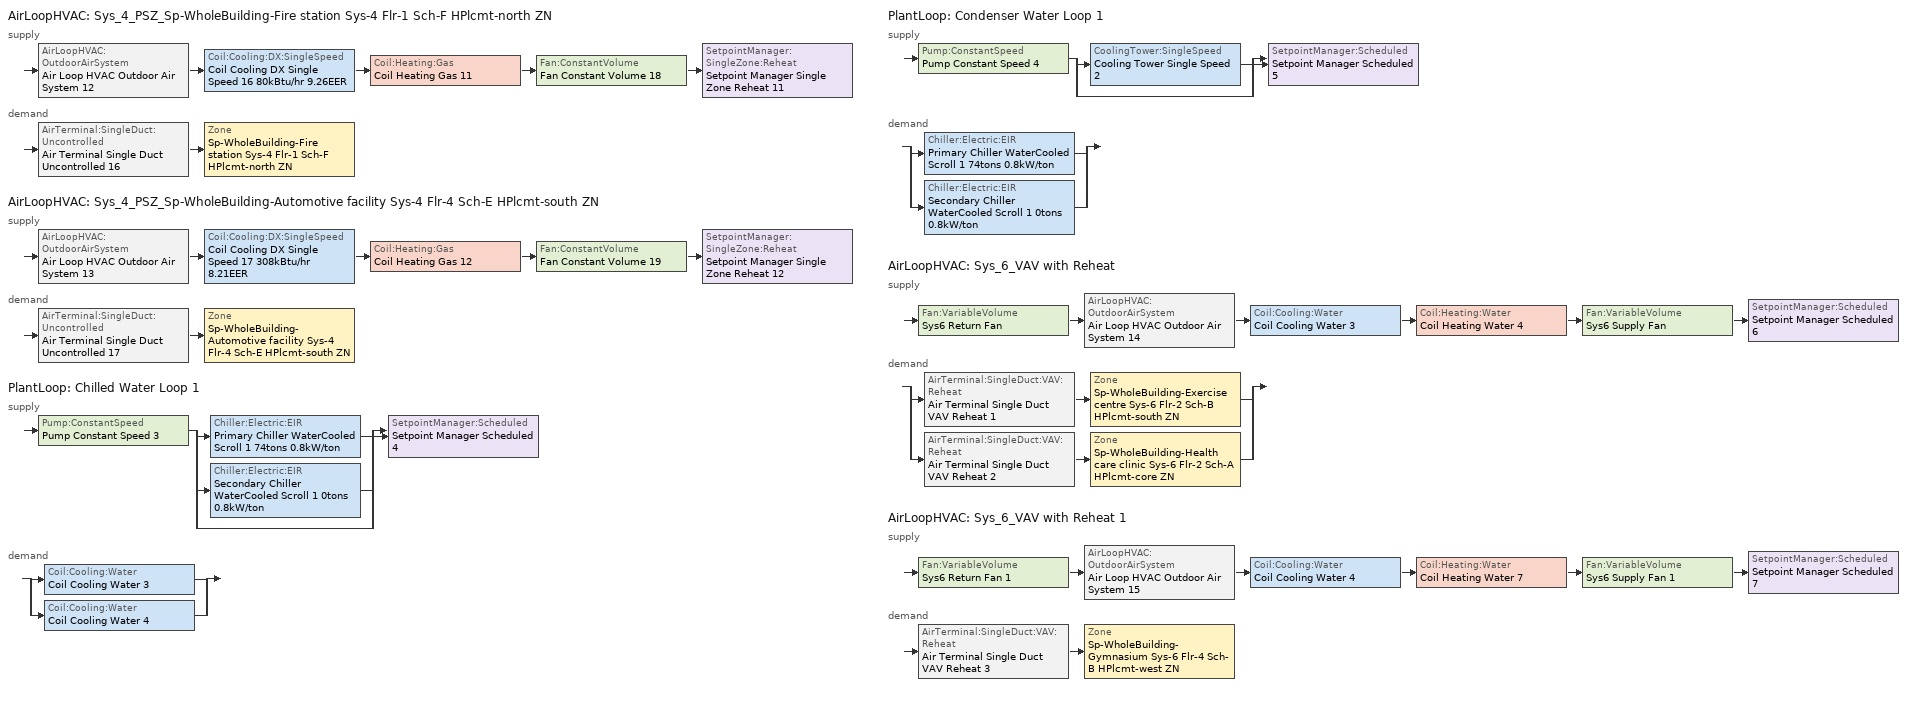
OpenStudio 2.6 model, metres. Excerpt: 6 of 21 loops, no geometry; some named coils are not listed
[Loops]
AirLoopHVAC 'Sys_4_PSZ_Sp-WholeBuilding-Fire station Sys-4 Flr-1 Sch-F HPlcmt-north ZN'
 supply: AirLoopHVAC:OutdoorAirSystem 'Air Loop HVAC Outdoor Air System 12' > Coil:Cooling:DX:SingleSpeed 'Coil Cooling DX Single Speed 16 80kBtu/hr 9.26EER' > Coil:Heating:Gas 'Coil Heating Gas 11' > Fan:ConstantVolume 'Fan Constant Volume 18' > SetpointManager:SingleZone:Reheat 'Setpoint Manager Single Zone Reheat 11'
 demand: AirTerminal:SingleDuct:Uncontrolled 'Air Terminal Single Duct Uncontrolled 16' > Zone 'Sp-WholeBuilding-Fire station Sys-4 Flr-1 Sch-F HPlcmt-north ZN'
AirLoopHVAC 'Sys_4_PSZ_Sp-WholeBuilding-Automotive facility Sys-4 Flr-4 Sch-E HPlcmt-south ZN'
 supply: AirLoopHVAC:OutdoorAirSystem 'Air Loop HVAC Outdoor Air System 13' > Coil:Cooling:DX:SingleSpeed 'Coil Cooling DX Single Speed 17 308kBtu/hr 8.21EER' > Coil:Heating:Gas 'Coil Heating Gas 12' > Fan:ConstantVolume 'Fan Constant Volume 19' > SetpointManager:SingleZone:Reheat 'Setpoint Manager Single Zone Reheat 12'
 demand: AirTerminal:SingleDuct:Uncontrolled 'Air Terminal Single Duct Uncontrolled 17' > Zone 'Sp-WholeBuilding-Automotive facility Sys-4 Flr-4 Sch-E HPlcmt-south ZN'
PlantLoop 'Chilled Water Loop 1'
 supply: Pump:ConstantSpeed 'Pump Constant Speed 3' > split
  | Chiller:Electric:EIR 'Primary Chiller WaterCooled Scroll 1 74tons 0.8kW/ton'
  | Chiller:Electric:EIR 'Secondary Chiller WaterCooled Scroll 1 0tons 0.8kW/ton'
  | bypass
  join > SetpointManager:Scheduled 'Setpoint Manager Scheduled 4'
 demand: split
  | Coil:Cooling:Water 'Coil Cooling Water 3'
  | Coil:Cooling:Water 'Coil Cooling Water 4'
PlantLoop 'Condenser Water Loop 1'
 supply: Pump:ConstantSpeed 'Pump Constant Speed 4' > split
  | CoolingTower:SingleSpeed 'Cooling Tower Single Speed 2'
  | bypass
  join > SetpointManager:Scheduled 'Setpoint Manager Scheduled 5'
 demand: split
  | Chiller:Electric:EIR 'Primary Chiller WaterCooled Scroll 1 74tons 0.8kW/ton'
  | Chiller:Electric:EIR 'Secondary Chiller WaterCooled Scroll 1 0tons 0.8kW/ton'
AirLoopHVAC 'Sys_6_VAV with Reheat'
 supply: Fan:VariableVolume 'Sys6 Return Fan' > AirLoopHVAC:OutdoorAirSystem 'Air Loop HVAC Outdoor Air System 14' > Coil:Cooling:Water 'Coil Cooling Water 3' > Coil:Heating:Water 'Coil Heating Water 4' > Fan:VariableVolume 'Sys6 Supply Fan' > SetpointManager:Scheduled 'Setpoint Manager Scheduled 6'
 demand: split
  | AirTerminal:SingleDuct:VAV:Reheat 'Air Terminal Single Duct VAV Reheat 1' > Zone 'Sp-WholeBuilding-Exercise centre Sys-6 Flr-2 Sch-B HPlcmt-south ZN'
  | AirTerminal:SingleDuct:VAV:Reheat 'Air Terminal Single Duct VAV Reheat 2' > Zone 'Sp-WholeBuilding-Health care clinic Sys-6 Flr-2 Sch-A HPlcmt-core ZN'
AirLoopHVAC 'Sys_6_VAV with Reheat 1'
 supply: Fan:VariableVolume 'Sys6 Return Fan 1' > AirLoopHVAC:OutdoorAirSystem 'Air Loop HVAC Outdoor Air System 15' > Coil:Cooling:Water 'Coil Cooling Water 4' > Coil:Heating:Water 'Coil Heating Water 7' > Fan:VariableVolume 'Sys6 Supply Fan 1' > SetpointManager:Scheduled 'Setpoint Manager Scheduled 7'
 demand: AirTerminal:SingleDuct:VAV:Reheat 'Air Terminal Single Duct VAV Reheat 3' > Zone 'Sp-WholeBuilding-Gymnasium Sys-6 Flr-4 Sch-B HPlcmt-west ZN'
[Sizing:Zone] Zone Cooling Design Supply Air Temperature Input Method=SupplyAirTemperature; Zone Cooling Design Supply Air Temperature {C}=13; Zone Cooling Design Supply Air Temperature Difference {deltaC}=11.11; Zone Heating Design Supply Air Temperature Input Method=SupplyAirTemperature; Zone Heating Design Supply Air Temperature {C}=43; Zone Heating Design Supply Air Temperature Difference {deltaC}=11.11; Zone Cooling Design Supply Air Humidity Ratio {kg-H2O/kg-air}=0.0085; Zone Heating Design Supply Air Humidity Ratio {kg-H2O/kg-air}=0.008; Zone Heating Sizing Factor=1.3; Zone Cooling Sizing Factor=1.1; Cooling Design Air Flow Method=DesignDay; Heating Design Air Flow Method=DesignDay; Account for Dedicated Outdoor Air System=No; Dedicated Outdoor Air System Control Strategy=NeutralSupplyAir; Dedicated Outdoor Air Low Setpoint Temperature for Design {C}=autosize; Dedicated Outdoor Air High Setpoint Temperature for Design {C}=autosize
Sp-WholeBuilding-Fire station Sys-4 Flr-1 Sch-F HPlcmt-north ZN; Sp-WholeBuilding-Automotive facility Sys-4 Flr-4 Sch-E HPlcmt-south ZN; Sp-WholeBuilding-Health care clinic Sys-6 Flr-2 Sch-A HPlcmt-core ZN; Sp-WholeBuilding-Exercise centre Sys-6 Flr-2 Sch-B HPlcmt-south ZN; Sp-WholeBuilding-Gymnasium Sys-6 Flr-4 Sch-B HPlcmt-west ZN
[Zone equipment]
Sp-WholeBuilding-Fire station Sys-4 Flr-1 Sch-F HPlcmt-north ZN: Air Terminal Single Duct Uncontrolled 16, Zone HVAC Baseboard Convective Water 14
Sp-WholeBuilding-Automotive facility Sys-4 Flr-4 Sch-E HPlcmt-south ZN: Air Terminal Single Duct Uncontrolled 17, Zone HVAC Baseboard Convective Water 15
Sp-WholeBuilding-Health care clinic Sys-6 Flr-2 Sch-A HPlcmt-core ZN: Air Terminal Single Duct VAV Reheat 2, Zone HVAC Baseboard Convective Water 17
Sp-WholeBuilding-Exercise centre Sys-6 Flr-2 Sch-B HPlcmt-south ZN: Air Terminal Single Duct VAV Reheat 1, Zone HVAC Baseboard Convective Water 16
Sp-WholeBuilding-Gymnasium Sys-6 Flr-4 Sch-B HPlcmt-west ZN: Air Terminal Single Duct VAV Reheat 3, Zone HVAC Baseboard Convective Water 18
[PlantLoop] Glycol Concentration=0; Plant Loop Volume {m3}=Autocalculate; Load Distribution Scheme=Optimal
Chilled Water Loop 1; Condenser Water Loop 1
[Sizing:Plant] Loop Design Temperature Difference {deltaC}=6; Sizing Option=NonCoincident; Zone Timesteps in Averaging Window=1; Coincident Sizing Factor Mode=None
Name | Loop Type | Design Loop Exit Temperature {C}
Chilled Water Loop 1 | Cooling | 7
Condenser Water Loop 1 | Condenser | 29
[AirLoopHVAC] Design Supply Air Flow Rate {m3/s}=AutoSize
Name | Availability Schedule
Sys_4_PSZ_Sp-WholeBuilding-Fire station Sys-4 Flr-1 Sch-F HPlcmt-north ZN | Sys_4_PSZ_Sp-WholeBuilding-Fire station Sys-4 Flr-1 Sch-F HPlcmt-north ZN Occ Sch
Sys_4_PSZ_Sp-WholeBuilding-Automotive facility Sys-4 Flr-4 Sch-E HPlcmt-south ZN | Sys_4_PSZ_Sp-WholeBuilding-Automotive facility Sys-4 Flr-4 Sch-E HPlcmt-south ZN Occ Sch
Sys_6_VAV with Reheat | Sys_6_VAV with Reheat Occ Sch
Sys_6_VAV with Reheat 1 | Sys_6_VAV with Reheat 1 Occ Sch
[Sizing:System] Type of Load to Size On=Sensible; Design Outdoor Air Flow Rate {m3/s}=Autosize; Preheat Design Temperature {C}=7; Preheat Design Humidity Ratio {kg-H2O/kg-Air}=0.008; Precool Design Humidity Ratio {kg-H2O/kg-Air}=0.008; Central Cooling Design Supply Air Temperature {C}=13; Sizing Option=NonCoincident; 100% Outdoor Air in Cooling=No; 100% Outdoor Air in Heating=No; Central Cooling Design Supply Air Humidity Ratio {kg-H2O/kg-Air}=0.0085; Central Heating Design Supply Air Humidity Ratio {kg-H2O/kg-Air}=0.008; Cooling Design Air Flow Method=DesignDay; Cooling Design Air Flow Rate {m3/s}=0; Heating Design Air Flow Method=DesignDay; Heating Design Air Flow Rate {m3/s}=0; System Outdoor Air Method=ZoneSum; Zone Maximum Outdoor Air Fraction=1; Cooling Supply Air Flow Rate Per Floor Area {m3/s-m2}=0.00996765; Cooling Fraction of Autosized Cooling Supply Air Flow Rate=1; Cooling Supply Air Flow Rate Per Unit Cooling Capacity {m3/s-W}=3.94755e-05; Heating Supply Air Flow Rate Per Floor Area {m3/s-m2}=0.00996765; Heating Fraction of Autosized Heating Supply Air Flow Rate=1; Heating Fraction of Autosized Cooling Supply Air Flow Rate=1; Heating Supply Air Flow Rate Per Unit Heating Capacity {m3/s-W}=3.15882e-05; Cooling Design Capacity Method=CoolingDesignCapacity; Cooling Design Capacity {W}=autosize; Cooling Design Capacity Per Floor Area {W/m2}=234.7; Fraction of Autosized Cooling Design Capacity=1; Heating Design Capacity Method=HeatingDesignCapacity; Heating Design Capacity {W}=autosize; Heating Design Capacity Per Floor Area {W/m2}=157; Fraction of Autosized Heating Design Capacity=1; Central Cooling Capacity Control Method=OnOff
Name | Minimum System Air Flow Ratio | Precool Design Temperature {C} | Central Heating Design Supply Air Temperature {C}
Sys_4_PSZ_Sp-WholeBuilding-Fire station Sys-4 Flr-1 Sch-F HPlcmt-north ZN; Sys_4_PSZ_Sp-WholeBuilding-Automotive facility Sys-4 Flr-4 Sch-E HPlcmt-south ZN | 1 | 13 | 43
Sys_6_VAV with Reheat; Sys_6_VAV with Reheat 1 | 0.3 | 12.8 | 13.1
[Fan:ConstantVolume] Availability Schedule=Always On Discrete; Fan Efficiency=0.39975; Pressure Rise {Pa}=640; Maximum Flow Rate {m3/s}=AutoSize; Motor Efficiency=0.615
Fan Constant Volume 18; Fan Constant Volume 19
[Coil:Cooling:DX:SingleSpeed] Availability Schedule=Always On Discrete; Rated Total Cooling Capacity {W}=autosize; Rated Sensible Heat Ratio=autosize; Rated Air Flow Rate {m3/s}=autosize; Rated Evaporator Fan Power Per Volume Flow Rate {W/(m3/s)}=773.3; Total Cooling Capacity Function of Temperature Curve=DXCOOL-NECB2011-REF-CAPFT; Total Cooling Capacity Function of Flow Fraction Curve=DXCOOL-NECB2011-REF-CAPFFLOW; Energy Input Ratio Function of Temperature Curve=DXCOOL-NECB2011-REF-COOLEIRFT; Energy Input Ratio Function of Flow Fraction Curve=DXCOOL-NECB2011-REF-COOLEIRFFLOW; Part Load Fraction Correlation Curve=DXCOOL-NECB2011-REF-COOLPLFFPLR; Condenser Type=AirCooled; Evaporative Condenser Effectiveness=0; Evaporative Condenser Air Flow Rate {m3/s}=Autosize; Evaporative Condenser Pump Rated Power Consumption {W}=Autosize; Crankcase Heater Capacity {W}=0; Maximum Outdoor Dry-Bulb Temperature for Crankcase Heater Operation {C}=0; Basin Heater Capacity {W/K}=0; Basin Heater Setpoint Temperature {C}=10
Name | Rated COP {W/W}
Coil Cooling DX Single Speed 16 80kBtu/hr 9.26EER | 3.18769
Coil Cooling DX Single Speed 17 308kBtu/hr 8.21EER | 2.97344
[Controller:OutdoorAir] Minimum Outdoor Air Flow Rate {m3/s}=autosize; Maximum Outdoor Air Flow Rate {m3/s}=Autosize; Economizer Control Type=DifferentialEnthalpy; Economizer Control Action Type=ModulateFlow; Lockout Type=NoLockout; Minimum Limit Type=FixedMinimum; High Humidity Control=No; Heat Recovery Bypass Control Type=BypassWhenOAFlowGreaterThanMinimum
Name | Minimum Outdoor Air Schedule | Controller Mechanical Ventilation
Controller Outdoor Air 12 | Sys_4_PSZ_Sp-WholeBuilding-Fire station Sys-4 Flr-1 Sch-F HPlcmt-north ZN Occ Sch | Controller Mechanical Ventilation 12
Controller Outdoor Air 13 | Sys_4_PSZ_Sp-WholeBuilding-Automotive facility Sys-4 Flr-4 Sch-E HPlcmt-south ZN Occ Sch | Controller Mechanical Ventilation 13
Controller Outdoor Air 14 | Sys_6_VAV with Reheat Occ Sch | Controller Mechanical Ventilation 14
Controller Outdoor Air 15 | Sys_6_VAV with Reheat 1 Occ Sch | Controller Mechanical Ventilation 15
[Controller:MechanicalVentilation] Availability Schedule=Always On Discrete; System Outdoor Air Method=ZoneSum
Controller Mechanical Ventilation 12; Controller Mechanical Ventilation 13; Controller Mechanical Ventilation 14; Controller Mechanical Ventilation 15
[AirLoopHVAC:OutdoorAirSystem]
Name | Controller
Air Loop HVAC Outdoor Air System 12 | Controller Outdoor Air 12
Air Loop HVAC Outdoor Air System 13 | Controller Outdoor Air 13
Air Loop HVAC Outdoor Air System 14 | Controller Outdoor Air 14
Air Loop HVAC Outdoor Air System 15 | Controller Outdoor Air 15
[Controller:WaterCoil] Action=Reverse; Minimum Actuated Flow {m3/s}=0
Name | Water Coil
Controller Water Coil 7 | Coil Cooling Water 3
Controller Water Coil 11 | Coil Cooling Water 4
[SetpointManager:Scheduled] Control Variable=Temperature
Name | Schedule
Setpoint Manager Scheduled 4 | CHW Temp 1
Setpoint Manager Scheduled 5 | CW Temp 1
Setpoint Manager Scheduled 6 | Supply Air Temp
Setpoint Manager Scheduled 7 | Supply Air Temp 1
[AirTerminal:SingleDuct:Uncontrolled] Availability Schedule=Always On Discrete; Maximum Air Flow Rate {m3/s}=AutoSize
Air Terminal Single Duct Uncontrolled 16; Air Terminal Single Duct Uncontrolled 17
[Pump:ConstantSpeed] Rated Flow Rate {m3/s}=autosize; Rated Pump Head {Pa}=179352; Rated Power Consumption {W}=autosize; Fraction of Motor Inefficiencies to Fluid Stream=0; Pump Control Type=Intermittent; Design Power Sizing Method=PowerPerFlowPerPressure; Design Electric Power per Unit Flow Rate {W/(m3/s)}=348701.1; Design Shaft Power per Unit Flow Rate per Unit Head {W-s/m3-Pa}=1.28205
Name | Motor Efficiency
Pump Constant Speed 3 | 0.895
Pump Constant Speed 4 | 0.917
[Chiller:Electric:EIR] Reference COP {W/W}=4.5032; Cooling Capacity Function of Temperature Curve=WaterCooled_Scroll_CAPFT_NECB2011; Electric Input to Cooling Output Ratio Function of Temperature Curve=WaterCooled_Scroll_EIRFT_NECB2011; Electric Input to Cooling Output Ratio Function of Part Load Ratio Curve=WaterCooled_Scroll_EIRFPLR_NECB2011; Minimum Part Load Ratio=0.25; Minimum Unloading Ratio=0.25; Condenser Type=WaterCooled; Chiller Flow Mode=LeavingSetpointModulated; Design Heat Recovery Water Flow Rate {m3/s}=0; Sizing Factor=1; Basin Heater Capacity {W/K}=0; Basin Heater Setpoint Temperature {C}=10
Name | Reference Capacity {W}
Primary Chiller WaterCooled Scroll 1 74tons 0.8kW/ton | 260574
Secondary Chiller WaterCooled Scroll 1 0tons 0.8kW/ton | 0.001
[CoolingTower:SingleSpeed]
Cooling Tower Single Speed 2: Design Water Flow Rate {m3/s}=autosize; Design Air Flow Rate {m3/s}=autosize; Fan Power at Design Air Flow Rate {W}=4139.69; U-Factor Times Area Value at Design Air Flow Rate {W/K}=autosize; Air Flow Rate in Free Convection Regime {m3/s}=autosize; U-Factor Times Area Value at Free Convection Air Flow Rate {W/K}=autosize; Performance Input Method=UFactorTimesAreaAndDesignWaterFlowRate; Free Convection Capacity {W}=0; Basin Heater Capacity {W/K}=0; Evaporation Loss Mode=LossFactor; Evaporation Loss Factor {percent/K}=0.2; Drift Loss Percent {percent}=0.008; Blowdown Calculation Mode=ConcentrationRatio; Blowdown Concentration Ratio=3; Capacity Control=FanCycling; Number of Cells=1; Cell Control=MinimalCell; Cell Minimum  Water Flow Rate Fraction=0.33; Cell Maximum Water Flow Rate Fraction=2.5; Sizing Factor=1; Free Convection Air Flow Rate Sizing Factor=0.1; Free Convection U-Factor Times Area Value Sizing Factor=0.1; Heat Rejection Capacity and Nominal Capacity Sizing Ratio=1.25; Free Convection Nominal Capacity Sizing Factor=0.1; Design Inlet Air Dry-Bulb Temperature {C}=35; Design Inlet Air Wet-Bulb Temperature {C}=24; Design Approach Temperature {deltaC}=5; Design Range Temperature {deltaC}=6
[Coil:Heating:Gas] Availability Schedule=Always On Discrete; Gas Burner Efficiency=0.81; Nominal Capacity {W}=AutoSize; Parasitic Electric Load {W}=0; Part Load Fraction Correlation Curve=FURNACE-EFFPLR-NECB2011; Parasitic Gas Load {W}=0
Coil Heating Gas 11; Coil Heating Gas 12
[SetpointManager:SingleZone:Reheat] Minimum Supply Air Temperature {C}=13; Maximum Supply Air Temperature {C}=43
Name | Control Zone
Setpoint Manager Single Zone Reheat 11 | Sp-WholeBuilding-Fire station Sys-4 Flr-1 Sch-F HPlcmt-north ZN
Setpoint Manager Single Zone Reheat 12 | Sp-WholeBuilding-Automotive facility Sys-4 Flr-4 Sch-E HPlcmt-south ZN
[Coil:Cooling:Water] Availability Schedule=Always On Discrete
Coil Cooling Water 3; Coil Cooling Water 4
[Fan:VariableVolume] Availability Schedule=Always On Discrete; Maximum Flow Rate {m3/s}=Autosize; Fan Power Minimum Flow Rate Input Method=Fraction; Fan Power Minimum Air Flow Rate {m3/s}=0; Motor In Airstream Fraction=1; Fan Power Coefficient 5=0
Name | Fan Efficiency | Pressure Rise {Pa} | Fan Power Minimum Flow Fraction | Motor Efficiency | Fan Power Coefficient 1 | Fan Power Coefficient 2 | Fan Power Coefficient 3 | Fan Power Coefficient 4
Sys6 Supply Fan | 0.549965 | 1000 | 0.5 | 0.8461 | -4.1457 | 16.803 | -19.471 | 7.8488
Sys6 Return Fan; Sys6 Return Fan 1 | 0.299975 | 250 | 0.68 | 0.4615 | -2.4176 | 9.5874 | -11.559 | 5.4009
Sys6 Supply Fan 1 | 0.549965 | 1000 | 0.68 | 0.8461 | -2.4176 | 9.5874 | -11.559 | 5.4009
[AirTerminal:SingleDuct:VAV:Reheat] Availability Schedule=Always On Discrete; Maximum Air Flow Rate {m3/s}=AutoSize; Zone Minimum Air Flow Input Method=Constant; Constant Minimum Air Flow Fraction=0.3; Maximum Hot Water or Steam Flow Rate {m3/s}=AutoSize; Minimum Hot Water or Steam Flow Rate {m3/s}=0; Convergence Tolerance=0.001; Damper Heating Action=Normal; Maximum Flow per Zone Floor Area During Reheat {m3/s-m2}=AutoSize; Maximum Reheat Air Temperature {C}=43; Control For Outdoor Air=No
Name | Fixed Minimum Air Flow Rate {m3/s} | Reheat Coil | Maximum Flow Fraction During Reheat
Air Terminal Single Duct VAV Reheat 1 | 3.75 | Coil Heating Water 5 | 0.5
Air Terminal Single Duct VAV Reheat 2 | 5 | Coil Heating Water 6 | 0.5
Air Terminal Single Duct VAV Reheat 3 | 3.75 | Coil Heating Water 8 | AutoSize
[Schedule:Ruleset]
Name | Default Day Schedule | Summer Design Day Schedule | Winter Design Day Schedule
CHW Temp 1 | Schedule Day 8
CW Temp 1 | Schedule Day 9
Supply Air Temp | Supply Air Temp Default
Supply Air Temp 1 | Supply Air Temp Default 1
Sys_4_PSZ_Sp-WholeBuilding-Automotive facility Sys-4 Flr-4 Sch-E HPlcmt-south ZN Occ Sch | Sys_4_PSZ_Sp-WholeBuilding-Automotive facility Sys-4 Flr-4 Sch-E HPlcmt-south ZN Occ Sch Default | Sys_4_PSZ_Sp-WholeBuilding-Automotive facility Sys-4 Flr-4 Sch-E HPlcmt-south ZN Occ Sch Summer Design Day | Sys_4_PSZ_Sp-WholeBuilding-Automotive facility Sys-4 Flr-4 Sch-E HPlcmt-south ZN Occ Sch Winter Design Day
Sys_4_PSZ_Sp-WholeBuilding-Fire station Sys-4 Flr-1 Sch-F HPlcmt-north ZN Occ Sch | Sys_4_PSZ_Sp-WholeBuilding-Fire station Sys-4 Flr-1 Sch-F HPlcmt-north ZN Occ Sch Default | Sys_4_PSZ_Sp-WholeBuilding-Fire station Sys-4 Flr-1 Sch-F HPlcmt-north ZN Occ Sch Summer Design Day | Sys_4_PSZ_Sp-WholeBuilding-Fire station Sys-4 Flr-1 Sch-F HPlcmt-north ZN Occ Sch Winter Design Day
Sys_6_VAV with Reheat Occ Sch | Sys_6_VAV with Reheat Occ Sch Default | Sys_6_VAV with Reheat Occ Sch Summer Design Day | Sys_6_VAV with Reheat Occ Sch Winter Design Day
Sys_6_VAV with Reheat 1 Occ Sch | Sys_6_VAV with Reheat 1 Occ Sch Default | Sys_6_VAV with Reheat 1 Occ Sch Summer Design Day | Sys_6_VAV with Reheat 1 Occ Sch Winter Design Day
[Schedule:Day]
Schedule Day 8; wkdCHW Temp 3; satCHW Temp 3; sunCHW Temp 3: 1, 0, 7, 2, 0, 7, 3, 0, 7, 4, 0, 7, 5, 0, 7, 6, 0, 7, 7, 0, 7, 8, 0, 7, 9, 0, 7, 10, 0, 7, 11, 0, 7, 12, 0, 7, 13, 0, 7, 14, 0, 7, 15, 0, 7, 16, 0, 7, 17, 0, 7, 18, 0, 7, 19, 0, 7, 20, 0, 7, 21, 0, 7, 22, 0, 7, 23, 0, 7, 24, 0, 7
Schedule Day 9; wkdCW Temp 3; satCW Temp 3; sunCW Temp 3: 1, 0, 29, 2, 0, 29, 3, 0, 29, 4, 0, 29, 5, 0, 29, 6, 0, 29, 7, 0, 29, 8, 0, 29, 9, 0, 29, 10, 0, 29, 11, 0, 29, 12, 0, 29, 13, 0, 29, 14, 0, 29, 15, 0, 29, 16, 0, 29, 17, 0, 29, 18, 0, 29, 19, 0, 29, 20, 0, 29, 21, 0, 29, 22, 0, 29, 23, 0, 29, 24, 0, 29
Supply Air Temp Default; Supply Air Temp Default 1: 24, 0, 13
Sys_4_PSZ_Sp-WholeBuilding-Automotive facility Sys-4 Flr-4 Sch-E HPlcmt-south ZN Occ Sch Default; Sys_4_PSZ_Sp-WholeBuilding-Automotive facility Sys-4 Flr-4 Sch-E HPlcmt-south ZN Occ Sch Winter Design Day; Sys_4_PSZ_Sp-WholeBuilding-Automotive facility Sys-4 Flr-4 Sch-E HPlcmt-south ZN Occ Sch Summer Design Day; Sys_4_PSZ_Sp-WholeBuilding-Fire station Sys-4 Flr-1 Sch-F HPlcmt-north ZN Occ Sch Default; Sys_4_PSZ_Sp-WholeBuilding-Fire station Sys-4 Flr-1 Sch-F HPlcmt-north ZN Occ Sch Winter Design Day; Sys_4_PSZ_Sp-WholeBuilding-Fire station Sys-4 Flr-1 Sch-F HPlcmt-north ZN Occ Sch Summer Design Day; Sys_6_VAV with Reheat Occ Sch Default; Sys_6_VAV with Reheat Occ Sch Winter Design Day; Sys_6_VAV with Reheat Occ Sch Summer Design Day; Sys_6_VAV with Reheat 1 Occ Sch Default; Sys_6_VAV with Reheat 1 Occ Sch Winter Design Day; Sys_6_VAV with Reheat 1 Occ Sch Summer Design Day: 24, 0, 1
Sys_4_PSZ_Sp-WholeBuilding-Automotive facility Sys-4 Flr-4 Sch-E HPlcmt-south ZN Occ Sch Monday; Sys_4_PSZ_Sp-WholeBuilding-Automotive facility Sys-4 Flr-4 Sch-E HPlcmt-south ZN Occ Sch Tuesday; Sys_4_PSZ_Sp-WholeBuilding-Automotive facility Sys-4 Flr-4 Sch-E HPlcmt-south ZN Occ Sch Wednesday; Sys_4_PSZ_Sp-WholeBuilding-Automotive facility Sys-4 Flr-4 Sch-E HPlcmt-south ZN Occ Sch Thursday; Sys_4_PSZ_Sp-WholeBuilding-Automotive facility Sys-4 Flr-4 Sch-E HPlcmt-south ZN Occ Sch Friday: 8, 0, 0, 19, 0, 1, 24, 0, 0
Sys_4_PSZ_Sp-WholeBuilding-Automotive facility Sys-4 Flr-4 Sch-E HPlcmt-south ZN Occ Sch Saturday: 9, 0, 0, 13, 0, 1, 24, 0, 0
Sys_4_PSZ_Sp-WholeBuilding-Automotive facility Sys-4 Flr-4 Sch-E HPlcmt-south ZN Occ Sch Sunday: 24, 0, 0
Sys_4_PSZ_Sp-WholeBuilding-Fire station Sys-4 Flr-1 Sch-F HPlcmt-north ZN Occ Sch Monday; Sys_4_PSZ_Sp-WholeBuilding-Fire station Sys-4 Flr-1 Sch-F HPlcmt-north ZN Occ Sch Tuesday; Sys_4_PSZ_Sp-WholeBuilding-Fire station Sys-4 Flr-1 Sch-F HPlcmt-north ZN Occ Sch Wednesday; Sys_4_PSZ_Sp-WholeBuilding-Fire station Sys-4 Flr-1 Sch-F HPlcmt-north ZN Occ Sch Thursday; Sys_4_PSZ_Sp-WholeBuilding-Fire station Sys-4 Flr-1 Sch-F HPlcmt-north ZN Occ Sch Friday; Sys_4_PSZ_Sp-WholeBuilding-Fire station Sys-4 Flr-1 Sch-F HPlcmt-north ZN Occ Sch Saturday; Sys_4_PSZ_Sp-WholeBuilding-Fire station Sys-4 Flr-1 Sch-F HPlcmt-north ZN Occ Sch Sunday: 10, 0, 1, 16, 0, 0, 24, 0, 1
Sys_6_VAV with Reheat Occ Sch Monday; Sys_6_VAV with Reheat Occ Sch Tuesday; Sys_6_VAV with Reheat Occ Sch Wednesday; Sys_6_VAV with Reheat Occ Sch Thursday; Sys_6_VAV with Reheat Occ Sch Friday: 1, 0, 1, 8, 0, 0, 24, 0, 1
Sys_6_VAV with Reheat Occ Sch Saturday: 2, 0, 1, 11, 0, 0, 15, 0, 1, 17, 0, 0, 24, 0, 1
Sys_6_VAV with Reheat Occ Sch Sunday: 1, 0, 0, 2, 0, 1, 11, 0, 0, 15, 0, 1, 18, 0, 0, 23, 0, 1, 24, 0, 0
Sys_6_VAV with Reheat 1 Occ Sch Monday; Sys_6_VAV with Reheat 1 Occ Sch Tuesday; Sys_6_VAV with Reheat 1 Occ Sch Wednesday; Sys_6_VAV with Reheat 1 Occ Sch Thursday; Sys_6_VAV with Reheat 1 Occ Sch Friday: 1, 0, 1, 10, 0, 0, 24, 0, 1
Sys_6_VAV with Reheat 1 Occ Sch Saturday: 2, 0, 1, 10, 0, 0, 24, 0, 1
Sys_6_VAV with Reheat 1 Occ Sch Sunday: 1, 0, 0, 2, 0, 1, 11, 0, 0, 23, 0, 1, 24, 0, 0
[Schedule:Rule] Date Specification Type=DateRange; Start Month=1; Start Day=1; End Month=12
Name | Schedule Ruleset | Rule Order | Day Schedule | Apply Sunday | Apply Monday | Apply Tuesday | Apply Wednesday | Apply Thursday | Apply Friday | Apply Saturday | End Day
wkdCHW Temp rule 1 | CHW Temp 1 | 2 | wkdCHW Temp 3 | No | Yes | Yes | Yes | Yes | Yes | No | 31
satCHW Temprule 1 | CHW Temp 1 | 1 | satCHW Temp 3 | No | No | No | No | No | No | Yes | 31
sunCHW Temprule 1 | CHW Temp 1 | 0 | sunCHW Temp 3 | Yes | No | No | No | No | No | No | 31
wkdCW Temp rule 1 | CW Temp 1 | 2 | wkdCW Temp 3 | No | Yes | Yes | Yes | Yes | Yes | No | 31
satCW Temprule 1 | CW Temp 1 | 1 | satCW Temp 3 | No | No | No | No | No | No | Yes | 31
sunCW Temprule 1 | CW Temp 1 | 0 | sunCW Temp 3 | Yes | No | No | No | No | No | No | 31
Sys_4_PSZ_Sp-WholeBuilding-Automotive facility Sys-4 Flr-4 Sch-E HPlcmt-south ZN Occ Sch Monday Rule | Sys_4_PSZ_Sp-WholeBuilding-Automotive facility Sys-4 Flr-4 Sch-E HPlcmt-south ZN Occ Sch | 6 | Sys_4_PSZ_Sp-WholeBuilding-Automotive facility Sys-4 Flr-4 Sch-E HPlcmt-south ZN Occ Sch Monday |  | Yes |  |  |  |  |  | 25
Sys_4_PSZ_Sp-WholeBuilding-Automotive facility Sys-4 Flr-4 Sch-E HPlcmt-south ZN Occ Sch Tuesday Rule | Sys_4_PSZ_Sp-WholeBuilding-Automotive facility Sys-4 Flr-4 Sch-E HPlcmt-south ZN Occ Sch | 5 | Sys_4_PSZ_Sp-WholeBuilding-Automotive facility Sys-4 Flr-4 Sch-E HPlcmt-south ZN Occ Sch Tuesday |  |  | Yes |  |  |  |  | 26
Sys_4_PSZ_Sp-WholeBuilding-Automotive facility Sys-4 Flr-4 Sch-E HPlcmt-south ZN Occ Sch Wednesday Rule | Sys_4_PSZ_Sp-WholeBuilding-Automotive facility Sys-4 Flr-4 Sch-E HPlcmt-south ZN Occ Sch | 4 | Sys_4_PSZ_Sp-WholeBuilding-Automotive facility Sys-4 Flr-4 Sch-E HPlcmt-south ZN Occ Sch Wednesday |  |  |  | Yes |  |  |  | 27
Sys_4_PSZ_Sp-WholeBuilding-Automotive facility Sys-4 Flr-4 Sch-E HPlcmt-south ZN Occ Sch Thursday Rule | Sys_4_PSZ_Sp-WholeBuilding-Automotive facility Sys-4 Flr-4 Sch-E HPlcmt-south ZN Occ Sch | 3 | Sys_4_PSZ_Sp-WholeBuilding-Automotive facility Sys-4 Flr-4 Sch-E HPlcmt-south ZN Occ Sch Thursday |  |  |  |  | Yes |  |  | 28
Sys_4_PSZ_Sp-WholeBuilding-Automotive facility Sys-4 Flr-4 Sch-E HPlcmt-south ZN Occ Sch Friday Rule | Sys_4_PSZ_Sp-WholeBuilding-Automotive facility Sys-4 Flr-4 Sch-E HPlcmt-south ZN Occ Sch | 2 | Sys_4_PSZ_Sp-WholeBuilding-Automotive facility Sys-4 Flr-4 Sch-E HPlcmt-south ZN Occ Sch Friday |  |  |  |  |  | Yes |  | 29
Sys_4_PSZ_Sp-WholeBuilding-Automotive facility Sys-4 Flr-4 Sch-E HPlcmt-south ZN Occ Sch Saturday Rule | Sys_4_PSZ_Sp-WholeBuilding-Automotive facility Sys-4 Flr-4 Sch-E HPlcmt-south ZN Occ Sch | 1 | Sys_4_PSZ_Sp-WholeBuilding-Automotive facility Sys-4 Flr-4 Sch-E HPlcmt-south ZN Occ Sch Saturday |  |  |  |  |  |  | Yes | 30
Sys_4_PSZ_Sp-WholeBuilding-Automotive facility Sys-4 Flr-4 Sch-E HPlcmt-south ZN Occ Sch Sunday Rule | Sys_4_PSZ_Sp-WholeBuilding-Automotive facility Sys-4 Flr-4 Sch-E HPlcmt-south ZN Occ Sch | 0 | Sys_4_PSZ_Sp-WholeBuilding-Automotive facility Sys-4 Flr-4 Sch-E HPlcmt-south ZN Occ Sch Sunday | Yes |  |  |  |  |  |  | 31
Sys_4_PSZ_Sp-WholeBuilding-Fire station Sys-4 Flr-1 Sch-F HPlcmt-north ZN Occ Sch Monday Rule | Sys_4_PSZ_Sp-WholeBuilding-Fire station Sys-4 Flr-1 Sch-F HPlcmt-north ZN Occ Sch | 6 | Sys_4_PSZ_Sp-WholeBuilding-Fire station Sys-4 Flr-1 Sch-F HPlcmt-north ZN Occ Sch Monday |  | Yes |  |  |  |  |  | 25
Sys_4_PSZ_Sp-WholeBuilding-Fire station Sys-4 Flr-1 Sch-F HPlcmt-north ZN Occ Sch Tuesday Rule | Sys_4_PSZ_Sp-WholeBuilding-Fire station Sys-4 Flr-1 Sch-F HPlcmt-north ZN Occ Sch | 5 | Sys_4_PSZ_Sp-WholeBuilding-Fire station Sys-4 Flr-1 Sch-F HPlcmt-north ZN Occ Sch Tuesday |  |  | Yes |  |  |  |  | 26
Sys_4_PSZ_Sp-WholeBuilding-Fire station Sys-4 Flr-1 Sch-F HPlcmt-north ZN Occ Sch Wednesday Rule | Sys_4_PSZ_Sp-WholeBuilding-Fire station Sys-4 Flr-1 Sch-F HPlcmt-north ZN Occ Sch | 4 | Sys_4_PSZ_Sp-WholeBuilding-Fire station Sys-4 Flr-1 Sch-F HPlcmt-north ZN Occ Sch Wednesday |  |  |  | Yes |  |  |  | 27
Sys_4_PSZ_Sp-WholeBuilding-Fire station Sys-4 Flr-1 Sch-F HPlcmt-north ZN Occ Sch Thursday Rule | Sys_4_PSZ_Sp-WholeBuilding-Fire station Sys-4 Flr-1 Sch-F HPlcmt-north ZN Occ Sch | 3 | Sys_4_PSZ_Sp-WholeBuilding-Fire station Sys-4 Flr-1 Sch-F HPlcmt-north ZN Occ Sch Thursday |  |  |  |  | Yes |  |  | 28
Sys_4_PSZ_Sp-WholeBuilding-Fire station Sys-4 Flr-1 Sch-F HPlcmt-north ZN Occ Sch Friday Rule | Sys_4_PSZ_Sp-WholeBuilding-Fire station Sys-4 Flr-1 Sch-F HPlcmt-north ZN Occ Sch | 2 | Sys_4_PSZ_Sp-WholeBuilding-Fire station Sys-4 Flr-1 Sch-F HPlcmt-north ZN Occ Sch Friday |  |  |  |  |  | Yes |  | 29
Sys_4_PSZ_Sp-WholeBuilding-Fire station Sys-4 Flr-1 Sch-F HPlcmt-north ZN Occ Sch Saturday Rule | Sys_4_PSZ_Sp-WholeBuilding-Fire station Sys-4 Flr-1 Sch-F HPlcmt-north ZN Occ Sch | 1 | Sys_4_PSZ_Sp-WholeBuilding-Fire station Sys-4 Flr-1 Sch-F HPlcmt-north ZN Occ Sch Saturday |  |  |  |  |  |  | Yes | 30
Sys_4_PSZ_Sp-WholeBuilding-Fire station Sys-4 Flr-1 Sch-F HPlcmt-north ZN Occ Sch Sunday Rule | Sys_4_PSZ_Sp-WholeBuilding-Fire station Sys-4 Flr-1 Sch-F HPlcmt-north ZN Occ Sch | 0 | Sys_4_PSZ_Sp-WholeBuilding-Fire station Sys-4 Flr-1 Sch-F HPlcmt-north ZN Occ Sch Sunday | Yes |  |  |  |  |  |  | 31
Sys_6_VAV with Reheat Occ Sch Monday Rule | Sys_6_VAV with Reheat Occ Sch | 6 | Sys_6_VAV with Reheat Occ Sch Monday |  | Yes |  |  |  |  |  | 25
Sys_6_VAV with Reheat Occ Sch Tuesday Rule | Sys_6_VAV with Reheat Occ Sch | 5 | Sys_6_VAV with Reheat Occ Sch Tuesday |  |  | Yes |  |  |  |  | 26
Sys_6_VAV with Reheat Occ Sch Wednesday Rule | Sys_6_VAV with Reheat Occ Sch | 4 | Sys_6_VAV with Reheat Occ Sch Wednesday |  |  |  | Yes |  |  |  | 27
Sys_6_VAV with Reheat Occ Sch Thursday Rule | Sys_6_VAV with Reheat Occ Sch | 3 | Sys_6_VAV with Reheat Occ Sch Thursday |  |  |  |  | Yes |  |  | 28
Sys_6_VAV with Reheat Occ Sch Friday Rule | Sys_6_VAV with Reheat Occ Sch | 2 | Sys_6_VAV with Reheat Occ Sch Friday |  |  |  |  |  | Yes |  | 29
Sys_6_VAV with Reheat Occ Sch Saturday Rule | Sys_6_VAV with Reheat Occ Sch | 1 | Sys_6_VAV with Reheat Occ Sch Saturday |  |  |  |  |  |  | Yes | 30
Sys_6_VAV with Reheat Occ Sch Sunday Rule | Sys_6_VAV with Reheat Occ Sch | 0 | Sys_6_VAV with Reheat Occ Sch Sunday | Yes |  |  |  |  |  |  | 31
Sys_6_VAV with Reheat 1 Occ Sch Monday Rule | Sys_6_VAV with Reheat 1 Occ Sch | 6 | Sys_6_VAV with Reheat 1 Occ Sch Monday |  | Yes |  |  |  |  |  | 25
Sys_6_VAV with Reheat 1 Occ Sch Tuesday Rule | Sys_6_VAV with Reheat 1 Occ Sch | 5 | Sys_6_VAV with Reheat 1 Occ Sch Tuesday |  |  | Yes |  |  |  |  | 26
Sys_6_VAV with Reheat 1 Occ Sch Wednesday Rule | Sys_6_VAV with Reheat 1 Occ Sch | 4 | Sys_6_VAV with Reheat 1 Occ Sch Wednesday |  |  |  | Yes |  |  |  | 27
Sys_6_VAV with Reheat 1 Occ Sch Thursday Rule | Sys_6_VAV with Reheat 1 Occ Sch | 3 | Sys_6_VAV with Reheat 1 Occ Sch Thursday |  |  |  |  | Yes |  |  | 28
Sys_6_VAV with Reheat 1 Occ Sch Friday Rule | Sys_6_VAV with Reheat 1 Occ Sch | 2 | Sys_6_VAV with Reheat 1 Occ Sch Friday |  |  |  |  |  | Yes |  | 29
Sys_6_VAV with Reheat 1 Occ Sch Saturday Rule | Sys_6_VAV with Reheat 1 Occ Sch | 1 | Sys_6_VAV with Reheat 1 Occ Sch Saturday |  |  |  |  |  |  | Yes | 30
Sys_6_VAV with Reheat 1 Occ Sch Sunday Rule | Sys_6_VAV with Reheat 1 Occ Sch | 0 | Sys_6_VAV with Reheat 1 Occ Sch Sunday | Yes |  |  |  |  |  |  | 31
[Schedule:Constant]
Always On Discrete: Value=1
[Curve:Biquadratic] Minimum Value of y=24
Name | Coefficient1 Constant | Coefficient2 x | Coefficient3 x**2 | Coefficient4 y | Coefficient5 y**2 | Coefficient6 x*y | Minimum Value of x | Maximum Value of x | Maximum Value of y
DXCOOL-NECB2011-REF-CAPFT | 0.867905 | 0.0142459 | 0.00055436 | -0.0075575 | 3.3e-05 | -0.0001918 | 13 | 24 | 46
DXCOOL-NECB2011-REF-COOLEIRFT | 0.116936 | 0.0284933 | -0.0004112 | 0.0214108 | 0.00016103 | -0.0006791 | 13 | 24 | 46
WaterCooled_Scroll_CAPFT_NECB2011 | 0.94418 | 0.0337102 | 9.75564e-05 | -0.00322114 | -4.91832e-05 | -0.000177584 | 5 | 10 | 35
WaterCooled_Scroll_EIRFT_NECB2011 | 0.727393 | -0.0118922 | 0.000541177 | 0.00187934 | 0.000473461 | -0.000711472 | 5 | 10 | 35
[Curve:Quadratic] Minimum Value of x=0; Maximum Value of x=1
Name | Coefficient1 Constant | Coefficient2 x | Coefficient3 x**2
DXCOOL-NECB2011-REF-CAPFFLOW; DXCOOL-NECB2011-REF-COOLEIRFFLOW | 1 | 0 | 0
WaterCooled_Scroll_EIRFPLR_NECB2011 | 0.04412 | 0.640367 | 0.319555
[Curve:Cubic] Maximum Value of x=1
Name | Coefficient1 Constant | Coefficient2 x | Coefficient3 x**2 | Coefficient4 x**3 | Minimum Value of x
DXCOOL-NECB2011-REF-COOLPLFFPLR | 0.0277 | 4.9151 | -8.184 | 4.2702 | 0.7
FURNACE-EFFPLR-NECB2011 | 0.7277 | 1.0667 | -1.5174 | 0.7282 | 0
